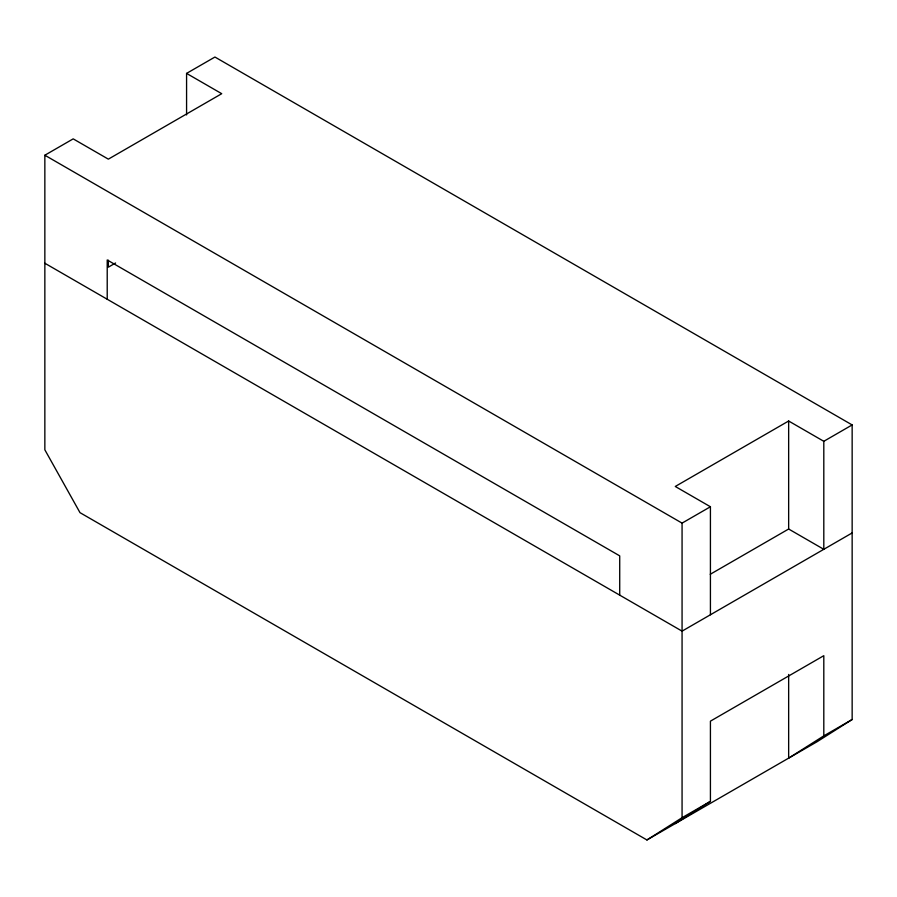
<?xml version="1.0" encoding="UTF-8"?>
<svg xmlns="http://www.w3.org/2000/svg" width="897" height="897" viewBox="0 0 897 897"><rect width="100%" height="100%" fill="white"/><g stroke="black" fill="none" stroke-linecap="round" stroke-linejoin="round"><path stroke-width="1.35" d="M186.576 114.939L186.576 73.397L221.727 93.692L108.346 159.15L73.195 138.867L44.85 155.226L44.85 449.812L80.001 512.658L646.928 839.962L682.068 817.705L710.424 801.346L710.424 721.154L823.805 655.685L823.805 735.876L788.654 758.133L788.654 674.454M675.273 823.603L710.424 801.346M186.576 73.397L214.932 57.038L852.15 424.931L852.15 719.517L816.999 741.774L646.928 839.962M115.578 262.989L108.346 267.171L108.346 260.242M852.15 424.931L823.805 441.302L788.654 421.007L675.273 486.466L710.424 506.76L710.424 614.77M44.85 155.226L682.068 523.119L710.424 506.76M710.245 574.282L788.654 529.017L823.805 549.312L823.805 441.302M852.15 532.941L682.068 631.14L44.85 263.236M823.805 735.876L852.15 719.517M788.654 421.007L788.654 529.017M682.068 523.119L682.068 817.705M619.715 595.137L619.715 555.86L107.214 259.973L107.214 299.25"/></g></svg>
